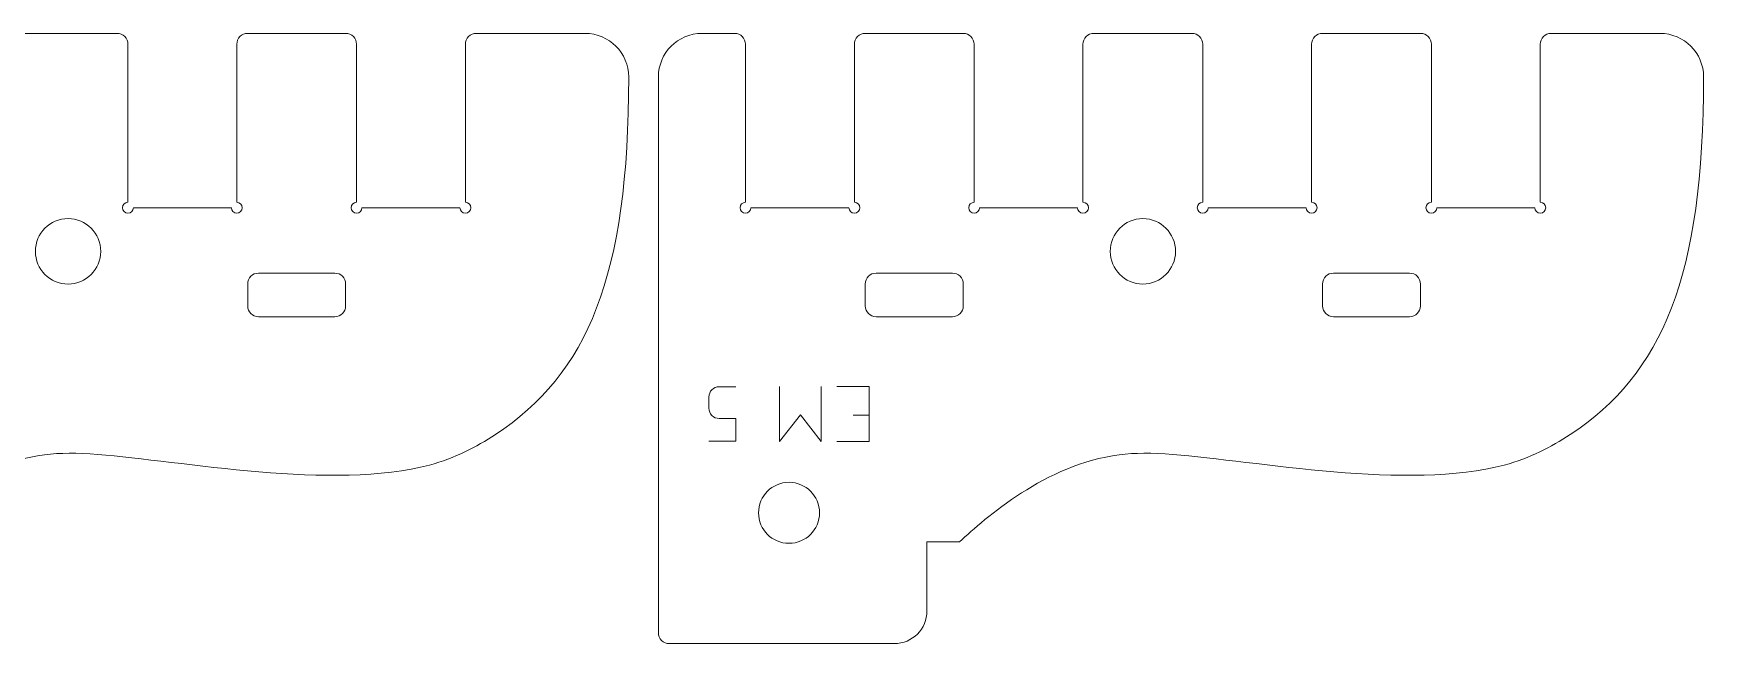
# Model space of a CAD drawing. Header units: inches. Extents: x 2 to 349, y -345 to -5.
# Drawn here: x 170.5 to 247.2, y -95.7 to -67.7 of the extents above; entities that cross this region are included whole.
import ezdxf

# ---------------------------------------------------------------- set-up
doc = ezdxf.new("R2010")
doc.units = ezdxf.units.IN
doc.header["$MEASUREMENT"] = 0
for name, color, linetype in [('exterieur', 7, 'Continuous'), ('gravure', 7, 'Continuous'), ('interieur', 7, 'Continuous')]:
    doc.layers.add(name, color=color, linetype=linetype)

# ---------------------------------------------------------------- blocks, each defined once
blk = doc.blocks.new('block 440')
at = {"layer": 'exterieur', "lineweight": 0}
blk.add_open_spline([(163.682, -90.976), (164.85, -89.905), (167.641, -87.417), (171.015, -86.988), (171.741, -86.896), (172.495, -86.899), (173.47, -86.974), (177.246, -87.266), (184.344, -88.64), (188.696, -87.459), (189.872, -87.141), (190.847, -86.636), (191.722, -86.06), (195.951, -83.275), (197.848, -78.825), (197.848, -69.652)], degree=3, knots=[0, 0, 0, 0, 1, 1, 1, 2, 2, 2, 3, 3, 3, 4, 4, 4, 5, 5, 5, 5], dxfattribs=at)
blk = doc.blocks.new('block 442')
at = {"layer": 'exterieur', "lineweight": 0}
blk.add_lwpolyline([(190.848, -67.652), (195.848, -67.652)], dxfattribs=at)
blk = doc.blocks.new('block 443')
at = {"layer": 'exterieur', "lineweight": 0}
blk.add_lwpolyline([(190.348, -68.152), (190.348, -75.402)], dxfattribs=at)
blk = doc.blocks.new('block 444')
at = {"layer": 'exterieur', "lineweight": 0}
blk.add_lwpolyline([(190.098, -75.652), (185.598, -75.652)], dxfattribs=at)
blk = doc.blocks.new('block 445')
at = {"layer": 'exterieur', "lineweight": 0}
blk.add_lwpolyline([(185.348, -75.402), (185.348, -68.152)], dxfattribs=at)
blk = doc.blocks.new('block 446')
at = {"layer": 'exterieur', "lineweight": 0}
blk.add_lwpolyline([(180.348, -67.652), (184.848, -67.652)], dxfattribs=at)
blk = doc.blocks.new('block 447')
at = {"layer": 'exterieur', "lineweight": 0}
blk.add_lwpolyline([(179.848, -68.152), (179.848, -75.402)], dxfattribs=at)
blk = doc.blocks.new('block 448')
at = {"layer": 'exterieur', "lineweight": 0}
blk.add_lwpolyline([(179.598, -75.652), (175.098, -75.652)], dxfattribs=at)
blk = doc.blocks.new('block 449')
at = {"layer": 'exterieur', "lineweight": 0}
blk.add_lwpolyline([(174.848, -75.402), (174.848, -68.152)], dxfattribs=at)
blk = doc.blocks.new('block 450')
at = {"layer": 'exterieur', "lineweight": 0}
blk.add_lwpolyline([(169.847, -67.652), (174.347, -67.652)], dxfattribs=at)
blk = doc.blocks.new('block 462')
at = {"layer": 'exterieur', "lineweight": 0}
blk.add_open_spline([(195.848, -67.652), (196.953, -67.652), (197.848, -68.548), (197.848, -69.652)], degree=3, dxfattribs=at)
blk = doc.blocks.new('block 463')
at = {"layer": 'exterieur', "lineweight": 0}
blk.add_open_spline([(190.348, -68.152), (190.348, -67.876), (190.572, -67.652), (190.848, -67.652)], degree=3, dxfattribs=at)
blk = doc.blocks.new('block 464')
at = {"layer": 'exterieur', "lineweight": 0}
blk.add_open_spline([(190.348, -75.402), (190.486, -75.402), (190.598, -75.514), (190.598, -75.652), (190.598, -75.79), (190.486, -75.903), (190.348, -75.903), (190.21, -75.903), (190.098, -75.79), (190.098, -75.652)], degree=3, knots=[0, 0, 0, 0, 1, 1, 1, 2, 2, 2, 3, 3, 3, 3], dxfattribs=at)
blk = doc.blocks.new('block 465')
at = {"layer": 'exterieur', "lineweight": 0}
blk.add_open_spline([(185.598, -75.652), (185.598, -75.79), (185.486, -75.903), (185.348, -75.903), (185.21, -75.903), (185.098, -75.79), (185.098, -75.652), (185.098, -75.514), (185.21, -75.402), (185.348, -75.402)], degree=3, knots=[0, 0, 0, 0, 1, 1, 1, 2, 2, 2, 3, 3, 3, 3], dxfattribs=at)
blk = doc.blocks.new('block 466')
at = {"layer": 'exterieur', "lineweight": 0}
blk.add_open_spline([(184.848, -67.652), (185.124, -67.652), (185.348, -67.876), (185.348, -68.152)], degree=3, dxfattribs=at)
blk = doc.blocks.new('block 467')
at = {"layer": 'exterieur', "lineweight": 0}
blk.add_open_spline([(179.848, -68.152), (179.848, -67.876), (180.072, -67.652), (180.348, -67.652)], degree=3, dxfattribs=at)
blk = doc.blocks.new('block 468')
at = {"layer": 'exterieur', "lineweight": 0}
blk.add_open_spline([(179.848, -75.402), (179.986, -75.402), (180.098, -75.514), (180.098, -75.652), (180.098, -75.79), (179.986, -75.903), (179.848, -75.903), (179.71, -75.903), (179.598, -75.79), (179.598, -75.652)], degree=3, knots=[0, 0, 0, 0, 1, 1, 1, 2, 2, 2, 3, 3, 3, 3], dxfattribs=at)
blk = doc.blocks.new('block 469')
at = {"layer": 'exterieur', "lineweight": 0}
blk.add_open_spline([(175.098, -75.652), (175.098, -75.79), (174.985, -75.903), (174.848, -75.903), (174.71, -75.903), (174.597, -75.79), (174.597, -75.652), (174.597, -75.514), (174.71, -75.402), (174.848, -75.402)], degree=3, knots=[0, 0, 0, 0, 1, 1, 1, 2, 2, 2, 3, 3, 3, 3], dxfattribs=at)
blk = doc.blocks.new('block 470')
at = {"layer": 'exterieur', "lineweight": 0}
blk.add_open_spline([(174.347, -67.652), (174.624, -67.652), (174.848, -67.876), (174.848, -68.152)], degree=3, dxfattribs=at)
blk = doc.blocks.new('block 482')
at = {"layer": 'exterieur', "lineweight": 0}
blk.add_open_spline([(213.043, -90.976), (214.211, -89.905), (217.002, -87.417), (220.376, -86.988), (221.102, -86.896), (221.856, -86.899), (222.831, -86.974), (226.607, -87.266), (233.705, -88.64), (238.057, -87.459), (239.233, -87.141), (240.208, -86.636), (241.083, -86.06), (245.312, -83.275), (247.209, -78.825), (247.209, -69.652)], degree=3, knots=[0, 0, 0, 0, 1, 1, 1, 2, 2, 2, 3, 3, 3, 4, 4, 4, 5, 5, 5, 5], dxfattribs=at)
blk = doc.blocks.new('block 483')
at = {"layer": 'exterieur', "lineweight": 0}
blk.add_lwpolyline([(211.543, -90.976), (213.043, -90.976)], dxfattribs=at)
blk = doc.blocks.new('block 484')
at = {"layer": 'exterieur', "lineweight": 0}
blk.add_lwpolyline([(240.209, -67.652), (245.209, -67.652)], dxfattribs=at)
blk = doc.blocks.new('block 485')
at = {"layer": 'exterieur', "lineweight": 0}
blk.add_lwpolyline([(239.709, -68.152), (239.709, -75.402)], dxfattribs=at)
blk = doc.blocks.new('block 486')
at = {"layer": 'exterieur', "lineweight": 0}
blk.add_lwpolyline([(239.459, -75.652), (234.959, -75.652)], dxfattribs=at)
blk = doc.blocks.new('block 487')
at = {"layer": 'exterieur', "lineweight": 0}
blk.add_lwpolyline([(234.71, -75.402), (234.71, -68.152)], dxfattribs=at)
blk = doc.blocks.new('block 488')
at = {"layer": 'exterieur', "lineweight": 0}
blk.add_lwpolyline([(229.709, -67.652), (234.209, -67.652)], dxfattribs=at)
blk = doc.blocks.new('block 489')
at = {"layer": 'exterieur', "lineweight": 0}
blk.add_lwpolyline([(229.209, -68.152), (229.209, -75.402)], dxfattribs=at)
blk = doc.blocks.new('block 490')
at = {"layer": 'exterieur', "lineweight": 0}
blk.add_lwpolyline([(228.959, -75.652), (224.459, -75.652)], dxfattribs=at)
blk = doc.blocks.new('block 491')
at = {"layer": 'exterieur', "lineweight": 0}
blk.add_lwpolyline([(224.209, -75.402), (224.209, -68.152)], dxfattribs=at)
blk = doc.blocks.new('block 492')
at = {"layer": 'exterieur', "lineweight": 0}
blk.add_lwpolyline([(219.209, -67.652), (223.709, -67.652)], dxfattribs=at)
blk = doc.blocks.new('block 493')
at = {"layer": 'exterieur', "lineweight": 0}
blk.add_lwpolyline([(218.709, -68.152), (218.709, -75.402)], dxfattribs=at)
blk = doc.blocks.new('block 494')
at = {"layer": 'exterieur', "lineweight": 0}
blk.add_lwpolyline([(218.459, -75.652), (213.959, -75.652)], dxfattribs=at)
blk = doc.blocks.new('block 495')
at = {"layer": 'exterieur', "lineweight": 0}
blk.add_lwpolyline([(213.709, -75.402), (213.709, -68.152)], dxfattribs=at)
blk = doc.blocks.new('block 496')
at = {"layer": 'exterieur', "lineweight": 0}
blk.add_lwpolyline([(208.709, -67.652), (213.209, -67.652)], dxfattribs=at)
blk = doc.blocks.new('block 497')
at = {"layer": 'exterieur', "lineweight": 0}
blk.add_lwpolyline([(208.209, -68.152), (208.209, -75.402)], dxfattribs=at)
blk = doc.blocks.new('block 498')
at = {"layer": 'exterieur', "lineweight": 0}
blk.add_lwpolyline([(207.959, -75.652), (203.459, -75.652)], dxfattribs=at)
blk = doc.blocks.new('block 499')
at = {"layer": 'exterieur', "lineweight": 0}
blk.add_lwpolyline([(203.209, -75.402), (203.209, -68.152)], dxfattribs=at)
blk = doc.blocks.new('block 500')
at = {"layer": 'exterieur', "lineweight": 0}
blk.add_lwpolyline([(201.209, -67.652), (202.709, -67.652)], dxfattribs=at)
blk = doc.blocks.new('block 501')
at = {"layer": 'exterieur', "lineweight": 0}
blk.add_lwpolyline([(211.543, -94.152), (211.543, -90.976)], dxfattribs=at)
blk = doc.blocks.new('block 502')
at = {"layer": 'exterieur', "lineweight": 0}
blk.add_lwpolyline([(199.209, -95.152), (199.209, -69.652)], dxfattribs=at)
blk = doc.blocks.new('block 503')
at = {"layer": 'exterieur', "lineweight": 0}
blk.add_lwpolyline([(210.043, -95.653), (199.709, -95.653)], dxfattribs=at)
blk = doc.blocks.new('block 504')
at = {"layer": 'exterieur', "lineweight": 0}
blk.add_open_spline([(245.209, -67.652), (246.314, -67.652), (247.209, -68.548), (247.209, -69.652)], degree=3, dxfattribs=at)
blk = doc.blocks.new('block 505')
at = {"layer": 'exterieur', "lineweight": 0}
blk.add_open_spline([(239.709, -68.152), (239.709, -67.876), (239.933, -67.652), (240.209, -67.652)], degree=3, dxfattribs=at)
blk = doc.blocks.new('block 506')
at = {"layer": 'exterieur', "lineweight": 0}
blk.add_open_spline([(239.709, -75.402), (239.848, -75.402), (239.959, -75.514), (239.959, -75.652), (239.959, -75.79), (239.848, -75.903), (239.709, -75.903), (239.571, -75.903), (239.459, -75.79), (239.459, -75.652)], degree=3, knots=[0, 0, 0, 0, 1, 1, 1, 2, 2, 2, 3, 3, 3, 3], dxfattribs=at)
blk = doc.blocks.new('block 507')
at = {"layer": 'exterieur', "lineweight": 0}
blk.add_open_spline([(234.959, -75.652), (234.959, -75.79), (234.847, -75.903), (234.71, -75.903), (234.571, -75.903), (234.459, -75.79), (234.459, -75.652), (234.459, -75.514), (234.571, -75.402), (234.71, -75.402)], degree=3, knots=[0, 0, 0, 0, 1, 1, 1, 2, 2, 2, 3, 3, 3, 3], dxfattribs=at)
blk = doc.blocks.new('block 508')
at = {"layer": 'exterieur', "lineweight": 0}
blk.add_open_spline([(234.209, -67.652), (234.486, -67.652), (234.71, -67.876), (234.71, -68.152)], degree=3, dxfattribs=at)
blk = doc.blocks.new('block 509')
at = {"layer": 'exterieur', "lineweight": 0}
blk.add_open_spline([(229.209, -68.152), (229.209, -67.876), (229.433, -67.652), (229.709, -67.652)], degree=3, dxfattribs=at)
blk = doc.blocks.new('block 510')
at = {"layer": 'exterieur', "lineweight": 0}
blk.add_open_spline([(229.209, -75.402), (229.348, -75.402), (229.459, -75.514), (229.459, -75.652), (229.459, -75.79), (229.348, -75.903), (229.209, -75.903), (229.071, -75.903), (228.959, -75.79), (228.959, -75.652)], degree=3, knots=[0, 0, 0, 0, 1, 1, 1, 2, 2, 2, 3, 3, 3, 3], dxfattribs=at)
blk = doc.blocks.new('block 511')
at = {"layer": 'exterieur', "lineweight": 0}
blk.add_open_spline([(224.459, -75.652), (224.459, -75.79), (224.347, -75.903), (224.209, -75.903), (224.071, -75.903), (223.959, -75.79), (223.959, -75.652), (223.959, -75.514), (224.071, -75.402), (224.209, -75.402)], degree=3, knots=[0, 0, 0, 0, 1, 1, 1, 2, 2, 2, 3, 3, 3, 3], dxfattribs=at)
blk = doc.blocks.new('block 512')
at = {"layer": 'exterieur', "lineweight": 0}
blk.add_open_spline([(223.709, -67.652), (223.985, -67.652), (224.209, -67.876), (224.209, -68.152)], degree=3, dxfattribs=at)
blk = doc.blocks.new('block 513')
at = {"layer": 'exterieur', "lineweight": 0}
blk.add_open_spline([(218.709, -68.152), (218.709, -67.876), (218.933, -67.652), (219.209, -67.652)], degree=3, dxfattribs=at)
blk = doc.blocks.new('block 514')
at = {"layer": 'exterieur', "lineweight": 0}
blk.add_open_spline([(218.709, -75.402), (218.847, -75.402), (218.959, -75.514), (218.959, -75.652), (218.959, -75.79), (218.847, -75.903), (218.709, -75.903), (218.571, -75.903), (218.459, -75.79), (218.459, -75.652)], degree=3, knots=[0, 0, 0, 0, 1, 1, 1, 2, 2, 2, 3, 3, 3, 3], dxfattribs=at)
blk = doc.blocks.new('block 515')
at = {"layer": 'exterieur', "lineweight": 0}
blk.add_open_spline([(213.959, -75.652), (213.959, -75.79), (213.847, -75.903), (213.709, -75.903), (213.571, -75.903), (213.459, -75.79), (213.459, -75.652), (213.459, -75.514), (213.571, -75.402), (213.709, -75.402)], degree=3, knots=[0, 0, 0, 0, 1, 1, 1, 2, 2, 2, 3, 3, 3, 3], dxfattribs=at)
blk = doc.blocks.new('block 516')
at = {"layer": 'exterieur', "lineweight": 0}
blk.add_open_spline([(213.209, -67.652), (213.485, -67.652), (213.709, -67.876), (213.709, -68.152)], degree=3, dxfattribs=at)
blk = doc.blocks.new('block 517')
at = {"layer": 'exterieur', "lineweight": 0}
blk.add_open_spline([(208.209, -68.152), (208.209, -67.876), (208.432, -67.652), (208.709, -67.652)], degree=3, dxfattribs=at)
blk = doc.blocks.new('block 518')
at = {"layer": 'exterieur', "lineweight": 0}
blk.add_open_spline([(208.209, -75.402), (208.347, -75.402), (208.459, -75.514), (208.459, -75.652), (208.459, -75.79), (208.347, -75.903), (208.209, -75.903), (208.071, -75.903), (207.959, -75.79), (207.959, -75.652)], degree=3, knots=[0, 0, 0, 0, 1, 1, 1, 2, 2, 2, 3, 3, 3, 3], dxfattribs=at)
blk = doc.blocks.new('block 519')
at = {"layer": 'exterieur', "lineweight": 0}
blk.add_open_spline([(203.459, -75.652), (203.459, -75.79), (203.347, -75.903), (203.209, -75.903), (203.07, -75.903), (202.959, -75.79), (202.959, -75.652), (202.959, -75.514), (203.07, -75.402), (203.209, -75.402)], degree=3, knots=[0, 0, 0, 0, 1, 1, 1, 2, 2, 2, 3, 3, 3, 3], dxfattribs=at)
blk = doc.blocks.new('block 520')
at = {"layer": 'exterieur', "lineweight": 0}
blk.add_open_spline([(202.709, -67.652), (202.985, -67.652), (203.209, -67.876), (203.209, -68.152)], degree=3, dxfattribs=at)
blk = doc.blocks.new('block 521')
at = {"layer": 'exterieur', "lineweight": 0}
blk.add_open_spline([(199.209, -69.652), (199.209, -68.548), (200.104, -67.652), (201.209, -67.652)], degree=3, dxfattribs=at)
blk = doc.blocks.new('block 522')
at = {"layer": 'exterieur', "lineweight": 0}
blk.add_open_spline([(199.709, -95.653), (199.432, -95.653), (199.209, -95.429), (199.209, -95.152)], degree=3, dxfattribs=at)
blk = doc.blocks.new('block 523')
at = {"layer": 'exterieur', "lineweight": 0}
blk.add_open_spline([(211.543, -94.152), (211.543, -94.981), (210.872, -95.653), (210.043, -95.653)], degree=3, dxfattribs=at)
blk = doc.blocks.new('block 2754')
at = {"layer": 'interieur', "lineweight": 0}
blk.add_open_spline([(172.098, -79.153), (171.269, -79.153), (170.598, -78.481), (170.598, -77.653), (170.598, -76.824), (171.269, -76.153), (172.098, -76.153), (172.926, -76.153), (173.598, -76.824), (173.598, -77.653), (173.598, -78.481), (172.926, -79.153), (172.098, -79.153), (172.098, -79.153), (172.098, -79.153), (172.098, -79.153)], degree=3, knots=[0, 0, 0, 0, 1, 1, 1, 2, 2, 2, 3, 3, 3, 4, 4, 4, 5, 5, 5, 5], dxfattribs=at)
blk = doc.blocks.new('block 2759')
at = {"layer": 'interieur', "lineweight": 0}
blk.add_lwpolyline([(184.348, -78.652), (180.848, -78.652)], dxfattribs=at)
blk = doc.blocks.new('block 2760')
at = {"layer": 'interieur', "lineweight": 0}
blk.add_lwpolyline([(184.848, -80.152), (184.848, -79.153)], dxfattribs=at)
blk = doc.blocks.new('block 2761')
at = {"layer": 'interieur', "lineweight": 0}
blk.add_lwpolyline([(180.848, -80.653), (184.348, -80.653)], dxfattribs=at)
blk = doc.blocks.new('block 2762')
at = {"layer": 'interieur', "lineweight": 0}
blk.add_lwpolyline([(180.348, -79.153), (180.348, -80.152)], dxfattribs=at)
blk = doc.blocks.new('block 2767')
at = {"layer": 'interieur', "lineweight": 0}
blk.add_open_spline([(180.348, -79.153), (180.348, -78.876), (180.572, -78.652), (180.848, -78.652)], degree=3, dxfattribs=at)
blk = doc.blocks.new('block 2768')
at = {"layer": 'interieur', "lineweight": 0}
blk.add_open_spline([(184.348, -78.652), (184.624, -78.652), (184.848, -78.876), (184.848, -79.153)], degree=3, dxfattribs=at)
blk = doc.blocks.new('block 2769')
at = {"layer": 'interieur', "lineweight": 0}
blk.add_open_spline([(184.848, -80.152), (184.848, -80.429), (184.624, -80.653), (184.348, -80.653)], degree=3, dxfattribs=at)
blk = doc.blocks.new('block 2770')
at = {"layer": 'interieur', "lineweight": 0}
blk.add_open_spline([(180.848, -80.653), (180.572, -80.653), (180.348, -80.429), (180.348, -80.152)], degree=3, dxfattribs=at)
blk = doc.blocks.new('block 2771')
at = {"layer": 'interieur', "lineweight": 0}
blk.add_open_spline([(205.209, -91.052), (204.435, -91.052), (203.809, -90.426), (203.809, -89.652), (203.809, -88.879), (204.435, -88.253), (205.209, -88.253), (205.982, -88.253), (206.609, -88.879), (206.609, -89.652), (206.609, -90.426), (205.982, -91.052), (205.209, -91.052), (205.209, -91.052), (205.209, -91.052), (205.209, -91.052)], degree=3, knots=[0, 0, 0, 0, 1, 1, 1, 2, 2, 2, 3, 3, 3, 4, 4, 4, 5, 5, 5, 5], dxfattribs=at)
blk = doc.blocks.new('block 2772')
at = {"layer": 'interieur', "lineweight": 0}
blk.add_open_spline([(221.459, -79.153), (220.63, -79.153), (219.959, -78.481), (219.959, -77.653), (219.959, -76.824), (220.63, -76.153), (221.459, -76.153), (222.287, -76.153), (222.959, -76.824), (222.959, -77.653), (222.959, -78.481), (222.287, -79.153), (221.459, -79.153), (221.459, -79.153), (221.459, -79.153), (221.459, -79.153)], degree=3, knots=[0, 0, 0, 0, 1, 1, 1, 2, 2, 2, 3, 3, 3, 4, 4, 4, 5, 5, 5, 5], dxfattribs=at)
blk = doc.blocks.new('block 2773')
at = {"layer": 'interieur', "lineweight": 0}
blk.add_lwpolyline([(212.709, -78.652), (209.209, -78.652)], dxfattribs=at)
blk = doc.blocks.new('block 2774')
at = {"layer": 'interieur', "lineweight": 0}
blk.add_lwpolyline([(213.209, -80.152), (213.209, -79.153)], dxfattribs=at)
blk = doc.blocks.new('block 2775')
at = {"layer": 'interieur', "lineweight": 0}
blk.add_lwpolyline([(209.209, -80.653), (212.709, -80.653)], dxfattribs=at)
blk = doc.blocks.new('block 2776')
at = {"layer": 'interieur', "lineweight": 0}
blk.add_lwpolyline([(208.709, -79.153), (208.709, -80.152)], dxfattribs=at)
blk = doc.blocks.new('block 2777')
at = {"layer": 'interieur', "lineweight": 0}
blk.add_lwpolyline([(233.709, -78.652), (230.21, -78.652)], dxfattribs=at)
blk = doc.blocks.new('block 2778')
at = {"layer": 'interieur', "lineweight": 0}
blk.add_lwpolyline([(234.209, -80.152), (234.209, -79.153)], dxfattribs=at)
blk = doc.blocks.new('block 2779')
at = {"layer": 'interieur', "lineweight": 0}
blk.add_lwpolyline([(230.21, -80.653), (233.709, -80.653)], dxfattribs=at)
blk = doc.blocks.new('block 2780')
at = {"layer": 'interieur', "lineweight": 0}
blk.add_lwpolyline([(229.709, -79.153), (229.709, -80.152)], dxfattribs=at)
blk = doc.blocks.new('block 2781')
at = {"layer": 'interieur', "lineweight": 0}
blk.add_open_spline([(208.709, -79.153), (208.709, -78.876), (208.933, -78.652), (209.209, -78.652)], degree=3, dxfattribs=at)
blk = doc.blocks.new('block 2782')
at = {"layer": 'interieur', "lineweight": 0}
blk.add_open_spline([(212.709, -78.652), (212.985, -78.652), (213.209, -78.876), (213.209, -79.153)], degree=3, dxfattribs=at)
blk = doc.blocks.new('block 2783')
at = {"layer": 'interieur', "lineweight": 0}
blk.add_open_spline([(213.209, -80.152), (213.209, -80.429), (212.985, -80.653), (212.709, -80.653)], degree=3, dxfattribs=at)
blk = doc.blocks.new('block 2784')
at = {"layer": 'interieur', "lineweight": 0}
blk.add_open_spline([(209.209, -80.653), (208.933, -80.653), (208.709, -80.429), (208.709, -80.152)], degree=3, dxfattribs=at)
blk = doc.blocks.new('block 2785')
at = {"layer": 'interieur', "lineweight": 0}
blk.add_open_spline([(229.709, -79.153), (229.709, -78.876), (229.933, -78.652), (230.21, -78.652)], degree=3, dxfattribs=at)
blk = doc.blocks.new('block 2786')
at = {"layer": 'interieur', "lineweight": 0}
blk.add_open_spline([(233.709, -78.652), (233.985, -78.652), (234.209, -78.876), (234.209, -79.153)], degree=3, dxfattribs=at)
blk = doc.blocks.new('block 2787')
at = {"layer": 'interieur', "lineweight": 0}
blk.add_open_spline([(234.209, -80.152), (234.209, -80.429), (233.985, -80.653), (233.709, -80.653)], degree=3, dxfattribs=at)
blk = doc.blocks.new('block 2788')
at = {"layer": 'interieur', "lineweight": 0}
blk.add_open_spline([(230.21, -80.653), (229.933, -80.653), (229.709, -80.429), (229.709, -80.152)], degree=3, dxfattribs=at)
blk = doc.blocks.new('block 2909')
at = {"layer": 'gravure', "lineweight": 0}
for points in [[(206.692, -83.856), (206.692, -86.378), (205.732, -85.153), (204.773, -86.378), (204.773, -83.856)], [(208.891, -83.856), (207.404, -83.856)], [(208.891, -86.378), (208.891, -83.856)], [(208.891, -85.165), (208.147, -85.165)], [(208.891, -86.378), (207.404, -86.378)]]:
    blk.add_lwpolyline(points, dxfattribs=at)
blk = doc.blocks.new('block 2910')
at = {"layer": 'gravure', "lineweight": 0}
for points in [[(202.76, -86.368), (202.76, -85.325)], [(201.527, -86.368), (202.76, -86.368)]]:
    blk.add_lwpolyline(points, dxfattribs=at)
blk.add_open_spline([(202.76, -85.325), (202.76, -85.325), (202, -85.325), (202, -85.325), (201.74, -85.325), (201.527, -85.112), (201.527, -84.851), (201.527, -84.851), (201.527, -84.339), (201.527, -84.339), (201.527, -84.079), (201.74, -83.866), (202, -83.866), (202, -83.866), (202.76, -83.866), (202.76, -83.866)], degree=3, knots=[0, 0, 0, 0, 1, 1, 1, 2, 2, 2, 3, 3, 3, 4, 4, 4, 5, 5, 5, 5], dxfattribs=at)
blk = doc.blocks.new('block 2908')
at = {"layer": 'gravure'}
for name in ['block 2910', 'block 2909']:
    blk.add_blockref(name, (0, 0), dxfattribs=at)

msp = doc.modelspace()

# ---------------------------------------------------------------- block references
at = {"layer": 'exterieur'}
for name in ['block 450', 'block 470', 'block 449', 'block 467', 'block 447', 'block 446', 'block 466', 'block 445', 'block 463', 'block 443', 'block 442', 'block 462', 'block 521', 'block 500', 'block 520', 'block 499', 'block 517', 'block 497', 'block 496', 'block 516', 'block 495', 'block 513', 'block 493', 'block 492', 'block 512', 'block 491', 'block 509', 'block 489', 'block 488', 'block 508', 'block 487', 'block 505', 'block 485', 'block 484', 'block 504', 'block 440', 'block 502', 'block 482', 'block 469', 'block 448', 'block 468', 'block 465', 'block 444', 'block 464', 'block 519', 'block 498', 'block 518', 'block 515', 'block 494', 'block 514', 'block 511', 'block 490', 'block 510', 'block 507', 'block 486', 'block 506', 'block 483', 'block 501', 'block 523', 'block 522', 'block 503']:
    msp.add_blockref(name, (0, 0), dxfattribs=at)
at = {"layer": 'gravure'}
msp.add_blockref('block 2908', (0, 0), dxfattribs=at)
at = {"layer": 'interieur'}
for name in ['block 2754', 'block 2772', 'block 2767', 'block 2759', 'block 2768', 'block 2781', 'block 2773', 'block 2782', 'block 2785', 'block 2777', 'block 2786', 'block 2762', 'block 2760', 'block 2776', 'block 2774', 'block 2780', 'block 2778', 'block 2770', 'block 2769', 'block 2784', 'block 2783', 'block 2788', 'block 2787', 'block 2761', 'block 2775', 'block 2779', 'block 2771']:
    msp.add_blockref(name, (0, 0), dxfattribs=at)

doc.saveas('drawing.dxf')
